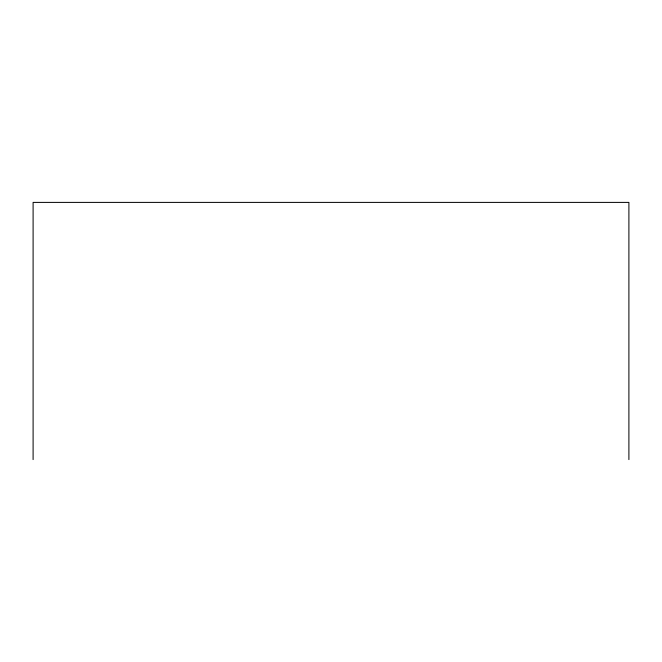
<?xml version="1.0" encoding="UTF-8"?>
<svg xmlns="http://www.w3.org/2000/svg" width="662" height="662" viewBox="0 0 662 662"><rect width="100%" height="100%" fill="white"/><g stroke="black" fill="none" stroke-linecap="round" stroke-linejoin="round"><path stroke-width="0.99" d="M628.9 459.602L628.9 202.398L33.1 202.398L33.1 459.602"/></g></svg>
